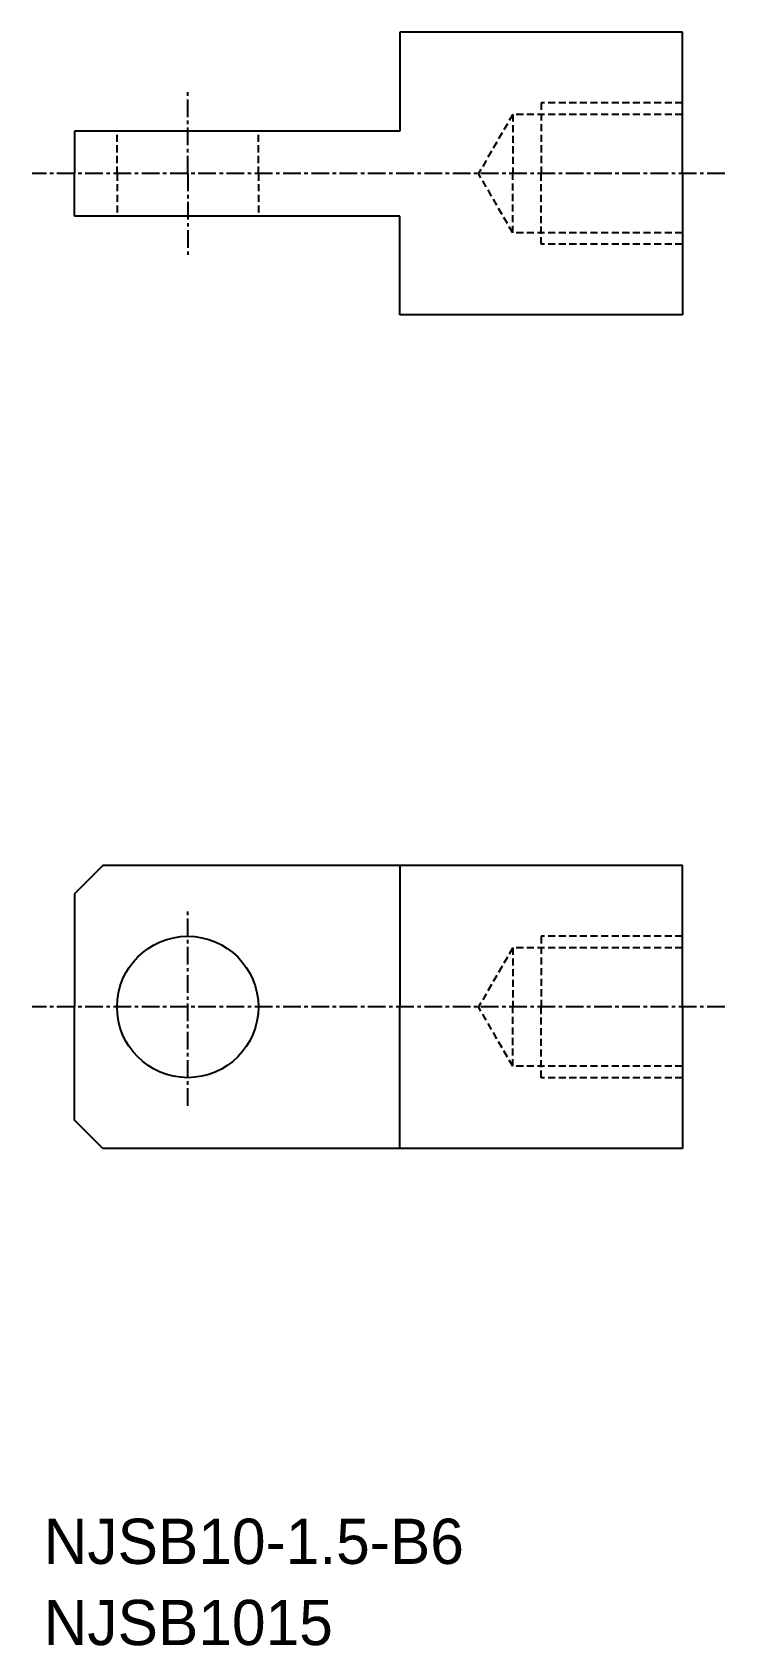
# Model space of a CAD drawing. Extents: x 81 to 130, y 247 to 361.
import ezdxf

# ---------------------------------------------------------------- set-up
doc = ezdxf.new("R2010")
doc.units = 0
doc.linetypes.add('CENTER', pattern=[2, 1.25, -0.25, 0.25, -0.25])
doc.linetypes.add('DASHED', pattern=[0.75, 0.5, -0.25])
doc.layers.get('0').update_dxf_attribs({"linetype": 'CONTINUOUS'})
doc.layers.add('CENTER', color=1, linetype='CENTER')

msp = doc.modelspace()

# ---------------------------------------------------------------- linework, layer by layer
at = {"color": 7, "linetype": 'CONTINUOUS'}
for p, q in [((127.19, 360.88), (107.19, 360.88)), ((107.19, 360.88), (107.19, 353.88)), ((127.19, 350.88), (127.19, 360.88)), ((107.19, 353.88), (84.19, 353.88)), ((84.19, 353.88), (84.19, 350.88)), ((84.19, 347.88), (84.19, 350.88)), ((127.19, 350.88), (127.19, 340.88)), ((107.19, 347.88), (84.19, 347.88)), ((107.19, 340.88), (107.19, 347.88)), ((127.19, 340.88), (107.19, 340.88)), ((86.19, 301.94), (84.19, 299.94)), ((127.19, 301.94), (86.19, 301.94)), ((107.19, 301.94), (107.19, 291.94)), ((127.19, 291.94), (127.19, 301.94)), ((84.19, 299.94), (84.19, 291.94)), ((84.19, 283.94), (84.19, 291.94)), ((107.19, 281.94), (107.19, 291.94)), ((127.19, 291.94), (127.19, 281.94)), ((86.19, 281.94), (84.19, 283.94)), ((127.19, 281.94), (86.19, 281.94))]:
    msp.add_line(p, q, dxfattribs=at)
at = {"color": 3, "linetype": 'DASHED'}
for p, q in [((115.19, 355.06), (112.77, 350.88)), ((127.19, 355.06), (115.19, 355.06)), ((115.19, 355.06), (115.19, 350.88)), ((127.19, 355.88), (117.19, 355.88)), ((117.19, 355.88), (117.19, 350.88)), ((87.19, 350.88), (87.19, 353.88)), ((97.19, 350.88), (97.19, 353.88)), ((87.19, 350.88), (87.19, 347.88)), ((97.19, 350.88), (97.19, 347.88)), ((115.19, 346.69), (112.77, 350.88)), ((115.19, 346.69), (115.19, 350.88)), ((117.19, 345.88), (117.19, 350.88)), ((127.19, 346.69), (115.19, 346.69)), ((127.19, 345.88), (117.19, 345.88)), ((127.19, 296.94), (117.19, 296.94)), ((117.19, 296.94), (117.19, 291.94)), ((115.19, 296.12), (112.77, 291.94)), ((127.19, 296.12), (115.19, 296.12)), ((115.19, 296.12), (115.19, 291.94)), ((115.19, 287.75), (112.77, 291.94)), ((115.19, 287.75), (115.19, 291.94)), ((117.19, 286.94), (117.19, 291.94)), ((127.19, 287.75), (115.19, 287.75)), ((127.19, 286.94), (117.19, 286.94))]:
    msp.add_line(p, q, dxfattribs=at)
at = {"color": 7, "linetype": 'CONTINUOUS'}
msp.add_circle((92.19, 291.94), 5, dxfattribs=at)
at = {"layer": 'CENTER', "color": 1, "linetype": 'CENTER'}
for p, q in [((92.19, 350.88), (92.19, 356.88)), ((130.19, 350.88), (81.19, 350.88)), ((92.19, 350.88), (92.19, 344.88)), ((92.19, 284.94), (92.19, 298.94)), ((130.19, 291.94), (81.19, 291.94))]:
    msp.add_line(p, q, dxfattribs=at)

# ---------------------------------------------------------------- texts
at = {"color": 7, "linetype": 'CONTINUOUS'}
for s, p in [('NJSB10-1.5-B6', (82, 252.55)), ('NJSB1015', (82, 246.81))]:
    msp.add_text(s, height=3.2, dxfattribs=at).set_placement(p)

doc.saveas('drawing.dxf')
